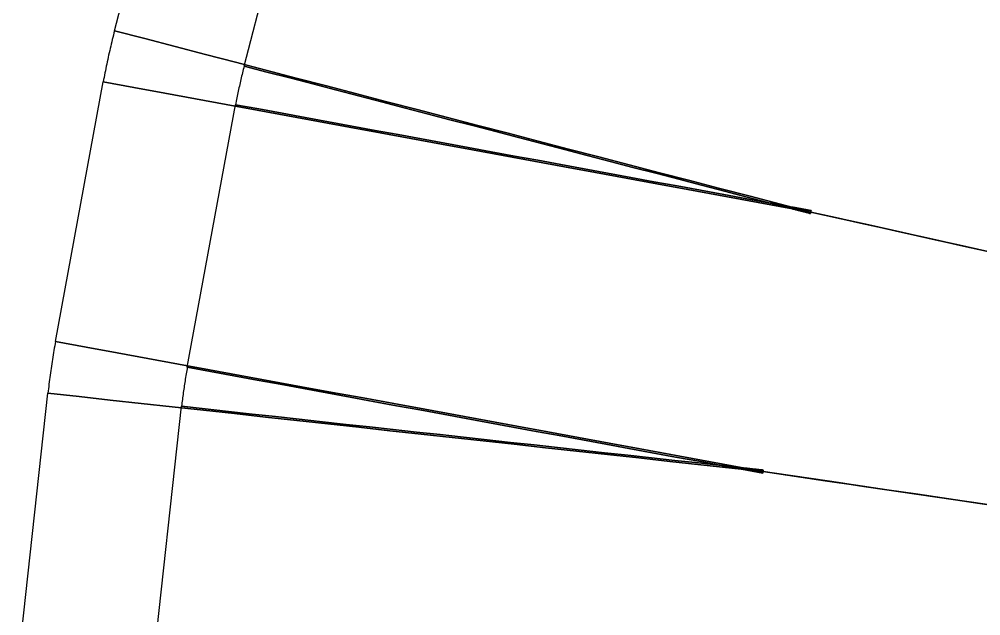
# Model space of a CAD drawing. Header units: millimetres. Extents: x 0 to 262, y -49 to 161.
# Drawn here: x 0.09 to 6.46, y 12.03 to 15.97 of the extents above; entities that cross this region are included whole.
import ezdxf

# ---------------------------------------------------------------- set-up
doc = ezdxf.new("R2010")
doc.units = ezdxf.units.MM
doc.layers.add('FRONT_HIDDEN', color=8, linetype='CONTINUOUS')
doc.layers.add('FRONT_VISIBLE', color=7, linetype='Continuous')

msp = doc.modelspace()

# ---------------------------------------------------------------- linework, layer by layer
at = {"layer": 'FRONT_HIDDEN'}
for points in [[(1.5806, 15.6621), (2.0253, 17.3706)], [(5.3318, 14.6962), (5.1314, 14.7483), (4.931, 14.8005), (4.7306, 14.8526), (4.5302, 14.9048), (4.3298, 14.9569), (4.1294, 15.0091), (3.929, 15.0612), (3.7286, 15.1134), (3.5282, 15.1655), (3.3279, 15.2177), (3.1275, 15.2698), (2.9271, 15.322), (2.7267, 15.3741), (2.5263, 15.4263), (2.3259, 15.4784), (2.1255, 15.5306), (1.9251, 15.5827), (1.7247, 15.6349), (1.5243, 15.687), (1.324, 15.7392), (1.1236, 15.7914), (0.9232, 15.8435), (0.7228, 15.8957)], [(1.5806, 15.6621), (1.5778, 15.651), (1.575, 15.64), (1.5722, 15.629), (1.5695, 15.6179), (1.5668, 15.6069), (1.5642, 15.5958), (1.5615, 15.5847), (1.559, 15.5736), (1.5564, 15.5625), (1.5539, 15.5514), (1.5514, 15.5403), (1.5489, 15.5292), (1.5465, 15.5181), (1.5441, 15.507), (1.5417, 15.4959), (1.5394, 15.4847), (1.5371, 15.4736), (1.5348, 15.4624), (1.5326, 15.4513), (1.5304, 15.4401), (1.5282, 15.4289), (1.5261, 15.4177), (1.524, 15.4066)], [(5.0633, 14.7557), (4.9119, 14.7951), (4.7604, 14.8345), (4.609, 14.8739), (4.4576, 14.9133), (4.3062, 14.9527), (4.1548, 14.9921), (4.0033, 15.0315), (3.8519, 15.071), (3.7005, 15.1104), (3.5491, 15.1498), (3.3977, 15.1892), (3.2462, 15.2286), (3.0948, 15.268), (2.9434, 15.3074), (2.792, 15.3468), (2.6405, 15.3862), (2.4891, 15.4256), (2.3377, 15.465), (2.1863, 15.5044), (2.0349, 15.5439), (1.8834, 15.5833), (1.732, 15.6227), (1.5806, 15.6621)], [(1.5806, 15.6621), (1.732, 15.6227), (1.8834, 15.5833), (2.0349, 15.5439), (2.1863, 15.5044), (2.3377, 15.465), (2.4891, 15.4256), (2.6405, 15.3862), (2.792, 15.3468), (2.9434, 15.3074), (3.0948, 15.268), (3.2462, 15.2286), (3.3977, 15.1892), (3.5491, 15.1498), (3.7005, 15.1104), (3.8519, 15.071), (4.0033, 15.0315), (4.1548, 14.9921), (4.3062, 14.9527), (4.4576, 14.9133), (4.609, 14.8739), (4.7604, 14.8345), (4.9119, 14.7951), (5.0633, 14.7557)], [(5.0633, 14.7557), (4.9119, 14.7951), (4.7604, 14.8345), (4.609, 14.8739), (4.4576, 14.9133), (4.3062, 14.9527), (4.1548, 14.9921), (4.0033, 15.0315), (3.8519, 15.071), (3.7005, 15.1104), (3.5491, 15.1498), (3.3977, 15.1892), (3.2462, 15.2286), (3.0948, 15.268), (2.9434, 15.3074), (2.792, 15.3468), (2.6406, 15.3862), (2.4891, 15.4256), (2.3377, 15.465), (2.1863, 15.5044), (2.0349, 15.5438), (1.8835, 15.5833), (1.732, 15.6227), (1.5806, 15.6621)], [(1.5806, 15.6621), (1.732, 15.6227), (1.8835, 15.5833), (2.0349, 15.5438), (2.1863, 15.5044), (2.3377, 15.465), (2.4891, 15.4256), (2.6406, 15.3862), (2.792, 15.3468), (2.9434, 15.3074), (3.0948, 15.268), (3.2462, 15.2286), (3.3977, 15.1892), (3.5491, 15.1498), (3.7005, 15.1104), (3.8519, 15.071), (4.0033, 15.0315), (4.1548, 14.9921), (4.3062, 14.9527), (4.4576, 14.9133), (4.609, 14.8739), (4.7604, 14.8345), (4.9119, 14.7951), (5.0633, 14.7557)], [(5.3318, 14.6962), (5.1281, 14.7336), (4.9245, 14.7711), (4.7208, 14.8085), (4.5171, 14.846), (4.3135, 14.8834), (4.1098, 14.9209), (3.9062, 14.9583), (3.7025, 14.9958), (3.4989, 15.0332), (3.2952, 15.0707), (3.0916, 15.1081), (2.8879, 15.1456), (2.6843, 15.183), (2.4806, 15.2205), (2.277, 15.2579), (2.0733, 15.2954), (1.8697, 15.3328), (1.666, 15.3703), (1.4624, 15.4077), (1.2587, 15.4452), (1.0551, 15.4826), (0.8514, 15.5201), (0.6478, 15.5575)], [(1.2046, 13.6702), (1.5239, 15.4066)], [(5.0633, 14.7557), (4.9094, 14.784), (4.7555, 14.8123), (4.6016, 14.8406), (4.4477, 14.8689), (4.2939, 14.8972), (4.14, 14.9255), (3.9861, 14.9538), (3.8322, 14.9821), (3.6783, 15.0104), (3.5244, 15.0387), (3.3706, 15.067), (3.2167, 15.0953), (3.0628, 15.1236), (2.9089, 15.1519), (2.755, 15.1802), (2.6011, 15.2085), (2.4472, 15.2368), (2.2934, 15.2651), (2.1395, 15.2934), (1.9856, 15.3217), (1.8317, 15.35), (1.6778, 15.3783), (1.5239, 15.4066)], [(1.5239, 15.4066), (1.6778, 15.3783), (1.8317, 15.35), (1.9856, 15.3217), (2.1395, 15.2934), (2.2934, 15.2651), (2.4472, 15.2368), (2.6011, 15.2085), (2.755, 15.1802), (2.9089, 15.1519), (3.0628, 15.1236), (3.2167, 15.0953), (3.3706, 15.067), (3.5244, 15.0387), (3.6783, 15.0104), (3.8322, 14.9821), (3.9861, 14.9538), (4.14, 14.9255), (4.2939, 14.8972), (4.4477, 14.8689), (4.6016, 14.8406), (4.7555, 14.8123), (4.9094, 14.784), (5.0633, 14.7557)], [(5.0633, 14.7557), (4.9094, 14.784), (4.7555, 14.8123), (4.6016, 14.8406), (4.4477, 14.8689), (4.2939, 14.8972), (4.14, 14.9255), (3.9861, 14.9538), (3.8322, 14.9821), (3.6783, 15.0104), (3.5244, 15.0387), (3.3706, 15.067), (3.2167, 15.0953), (3.0628, 15.1236), (2.9089, 15.1519), (2.755, 15.1802), (2.6011, 15.2085), (2.4473, 15.2368), (2.2934, 15.2651), (2.1395, 15.2934), (1.9856, 15.3217), (1.8317, 15.35), (1.6778, 15.3783), (1.524, 15.4066)], [(1.524, 15.4066), (1.6778, 15.3783), (1.8317, 15.35), (1.9856, 15.3217), (2.1395, 15.2934), (2.2934, 15.2651), (2.4473, 15.2368), (2.6011, 15.2085), (2.755, 15.1802), (2.9089, 15.1519), (3.0628, 15.1236), (3.2167, 15.0953), (3.3706, 15.067), (3.5244, 15.0387), (3.6783, 15.0104), (3.8322, 14.9821), (3.9861, 14.9538), (4.14, 14.9255), (4.2939, 14.8972), (4.4477, 14.8689), (4.6016, 14.8406), (4.7555, 14.8123), (4.9094, 14.784), (5.0633, 14.7557)], [(5.0633, 14.7557), (5.0691, 14.7542), (5.0749, 14.7527), (5.0806, 14.7512), (5.0864, 14.7497), (5.0922, 14.7482), (5.098, 14.7467), (5.1038, 14.7451), (5.1096, 14.7436), (5.1154, 14.7421), (5.1212, 14.7406), (5.127, 14.7391), (5.1327, 14.7376), (5.1385, 14.7361), (5.1443, 14.7346), (5.1501, 14.7331), (5.1559, 14.7316), (5.1617, 14.7301), (5.1675, 14.7286), (5.1733, 14.7271), (5.1791, 14.7256), (5.1849, 14.7241), (5.1906, 14.7225), (5.1964, 14.721)], [(5.1964, 14.721), (5.1906, 14.7225), (5.1849, 14.7241), (5.1791, 14.7256), (5.1733, 14.7271), (5.1675, 14.7286), (5.1617, 14.7301), (5.1559, 14.7316), (5.1501, 14.7331), (5.1443, 14.7346), (5.1385, 14.7361), (5.1327, 14.7376), (5.127, 14.7391), (5.1212, 14.7406), (5.1154, 14.7421), (5.1096, 14.7436), (5.1038, 14.7451), (5.098, 14.7467), (5.0922, 14.7482), (5.0864, 14.7497), (5.0806, 14.7512), (5.0749, 14.7527), (5.0691, 14.7542), (5.0633, 14.7557)], [(5.1986, 14.7308), (5.1927, 14.7319), (5.1868, 14.733), (5.1809, 14.7341), (5.1751, 14.7351), (5.1692, 14.7362), (5.1633, 14.7373), (5.1574, 14.7384), (5.1515, 14.7395), (5.1456, 14.7405), (5.1398, 14.7416), (5.1339, 14.7427), (5.128, 14.7438), (5.1221, 14.7449), (5.1162, 14.746), (5.1103, 14.747), (5.1045, 14.7481), (5.0986, 14.7492), (5.0927, 14.7503), (5.0868, 14.7514), (5.0809, 14.7524), (5.075, 14.7535), (5.0692, 14.7546), (5.0633, 14.7557)], [(5.0633, 14.7557), (5.0692, 14.7546), (5.075, 14.7535), (5.0809, 14.7524), (5.0868, 14.7514), (5.0927, 14.7503), (5.0986, 14.7492), (5.1045, 14.7481), (5.1103, 14.747), (5.1162, 14.746), (5.1221, 14.7449), (5.128, 14.7438), (5.1339, 14.7427), (5.1398, 14.7416), (5.1456, 14.7405), (5.1515, 14.7395), (5.1574, 14.7384), (5.1633, 14.7373), (5.1692, 14.7362), (5.1751, 14.7351), (5.1809, 14.7341), (5.1868, 14.733), (5.1927, 14.7319), (5.1986, 14.7308)], [(5.0633, 14.7557), (5.0749, 14.7527), (5.0864, 14.7497), (5.098, 14.7467), (5.1096, 14.7436), (5.1212, 14.7406), (5.1327, 14.7376), (5.1443, 14.7346), (5.1559, 14.7316), (5.1675, 14.7286), (5.1791, 14.7256), (5.1906, 14.7225), (5.2022, 14.7195), (5.2138, 14.7165), (5.2254, 14.7135), (5.237, 14.7105), (5.2485, 14.7075), (5.2601, 14.7045), (5.2717, 14.7014), (5.2833, 14.6984), (5.2948, 14.6954), (5.3064, 14.6924), (5.318, 14.6894), (5.3296, 14.6864)], [(5.0633, 14.7557), (5.075, 14.7531), (5.0866, 14.7505), (5.0983, 14.7479), (5.11, 14.7453), (5.1216, 14.7427), (5.1333, 14.7402), (5.145, 14.7376), (5.1567, 14.735), (5.1683, 14.7324), (5.18, 14.7298), (5.1917, 14.7272), (5.2034, 14.7246), (5.215, 14.722), (5.2267, 14.7194), (5.2384, 14.7169), (5.25, 14.7143), (5.2617, 14.7117), (5.2734, 14.7091), (5.2851, 14.7065), (5.2967, 14.7039), (5.3084, 14.7013), (5.3201, 14.6987), (5.3318, 14.6962)], [(5.3296, 14.6864), (5.318, 14.6894), (5.3064, 14.6924), (5.2948, 14.6954), (5.2833, 14.6984), (5.2717, 14.7014), (5.2601, 14.7045), (5.2485, 14.7075), (5.237, 14.7105), (5.2254, 14.7135), (5.2138, 14.7165), (5.2022, 14.7195), (5.1906, 14.7225), (5.1791, 14.7256), (5.1675, 14.7286), (5.1559, 14.7316), (5.1443, 14.7346), (5.1327, 14.7376), (5.1212, 14.7406), (5.1096, 14.7436), (5.098, 14.7467), (5.0864, 14.7497), (5.0749, 14.7527), (5.0633, 14.7557)], [(5.3318, 14.6962), (5.3201, 14.6987), (5.3084, 14.7013), (5.2967, 14.7039), (5.2851, 14.7065), (5.2734, 14.7091), (5.2617, 14.7117), (5.25, 14.7143), (5.2384, 14.7169), (5.2267, 14.7194), (5.215, 14.722), (5.2034, 14.7246), (5.1917, 14.7272), (5.18, 14.7298), (5.1683, 14.7324), (5.1567, 14.735), (5.145, 14.7376), (5.1333, 14.7402), (5.1216, 14.7427), (5.11, 14.7453), (5.0983, 14.7479), (5.0866, 14.7505), (5.075, 14.7531), (5.0633, 14.7557)], [(5.0633, 14.7557), (5.075, 14.7535), (5.0868, 14.7514), (5.0986, 14.7492), (5.1103, 14.747), (5.1221, 14.7449), (5.1339, 14.7427), (5.1456, 14.7405), (5.1574, 14.7384), (5.1692, 14.7362), (5.1809, 14.7341), (5.1927, 14.7319), (5.2045, 14.7297), (5.2162, 14.7276), (5.228, 14.7254), (5.2398, 14.7232), (5.2515, 14.7211), (5.2633, 14.7189), (5.2751, 14.7167), (5.2868, 14.7146), (5.2986, 14.7124), (5.3104, 14.7102), (5.3222, 14.7081), (5.3339, 14.7059)], [(5.3339, 14.7059), (5.3222, 14.7081), (5.3104, 14.7102), (5.2986, 14.7124), (5.2868, 14.7146), (5.2751, 14.7167), (5.2633, 14.7189), (5.2515, 14.7211), (5.2398, 14.7232), (5.228, 14.7254), (5.2162, 14.7276), (5.2045, 14.7297), (5.1927, 14.7319), (5.1809, 14.7341), (5.1692, 14.7362), (5.1574, 14.7384), (5.1456, 14.7405), (5.1339, 14.7427), (5.1221, 14.7449), (5.1103, 14.747), (5.0986, 14.7492), (5.0868, 14.7514), (5.075, 14.7535), (5.0633, 14.7557)], [(5.1964, 14.721), (5.2022, 14.7195), (5.208, 14.718), (5.2138, 14.7165), (5.2196, 14.715), (5.2254, 14.7135), (5.2312, 14.712), (5.237, 14.7105), (5.2427, 14.709), (5.2485, 14.7075), (5.2543, 14.706), (5.2601, 14.7045), (5.2659, 14.703), (5.2717, 14.7014), (5.2775, 14.6999), (5.2833, 14.6984), (5.2891, 14.6969), (5.2948, 14.6954), (5.3006, 14.6939), (5.3064, 14.6924), (5.3122, 14.6909), (5.318, 14.6894), (5.3238, 14.6879), (5.3296, 14.6864)], [(5.3296, 14.6864), (5.3238, 14.6879), (5.318, 14.6894), (5.3122, 14.6909), (5.3064, 14.6924), (5.3006, 14.6939), (5.2948, 14.6954), (5.2891, 14.6969), (5.2833, 14.6984), (5.2775, 14.6999), (5.2717, 14.7014), (5.2659, 14.703), (5.2601, 14.7045), (5.2543, 14.706), (5.2485, 14.7075), (5.2427, 14.709), (5.237, 14.7105), (5.2312, 14.712), (5.2254, 14.7135), (5.2196, 14.715), (5.2138, 14.7165), (5.208, 14.718), (5.2022, 14.7195), (5.1964, 14.721)], [(5.3339, 14.7059), (5.328, 14.707), (5.3222, 14.7081), (5.3163, 14.7092), (5.3104, 14.7102), (5.3045, 14.7113), (5.2986, 14.7124), (5.2927, 14.7135), (5.2868, 14.7146), (5.281, 14.7157), (5.2751, 14.7167), (5.2692, 14.7178), (5.2633, 14.7189), (5.2574, 14.72), (5.2515, 14.7211), (5.2457, 14.7222), (5.2398, 14.7232), (5.2339, 14.7243), (5.228, 14.7254), (5.2221, 14.7265), (5.2162, 14.7276), (5.2104, 14.7286), (5.2045, 14.7297), (5.1986, 14.7308)], [(5.1986, 14.7308), (5.2045, 14.7297), (5.2104, 14.7286), (5.2162, 14.7276), (5.2221, 14.7265), (5.228, 14.7254), (5.2339, 14.7243), (5.2398, 14.7232), (5.2457, 14.7222), (5.2515, 14.7211), (5.2574, 14.72), (5.2633, 14.7189), (5.2692, 14.7178), (5.2751, 14.7167), (5.281, 14.7157), (5.2868, 14.7146), (5.2927, 14.7135), (5.2986, 14.7124), (5.3045, 14.7113), (5.3104, 14.7102), (5.3163, 14.7092), (5.3222, 14.7081), (5.328, 14.707), (5.3339, 14.7059)], [(5.3318, 14.6962), (5.3318, 14.6966), (5.3319, 14.697), (5.332, 14.6974), (5.3321, 14.6979), (5.3322, 14.6983), (5.3323, 14.6987), (5.3324, 14.6991), (5.3325, 14.6996), (5.3326, 14.7), (5.3327, 14.7004), (5.3328, 14.7008), (5.3329, 14.7012), (5.333, 14.7017), (5.3331, 14.7021), (5.3332, 14.7025), (5.3333, 14.7029), (5.3334, 14.7034), (5.3334, 14.7038), (5.3335, 14.7042), (5.3336, 14.7046), (5.3337, 14.7051), (5.3338, 14.7055), (5.3339, 14.7059)], [(5.3339, 14.7059), (5.3338, 14.7055), (5.3337, 14.7051), (5.3336, 14.7046), (5.3335, 14.7042), (5.3334, 14.7038), (5.3334, 14.7034), (5.3333, 14.7029), (5.3332, 14.7025), (5.3331, 14.7021), (5.333, 14.7017), (5.3329, 14.7012), (5.3328, 14.7008), (5.3327, 14.7004), (5.3326, 14.7), (5.3325, 14.6996), (5.3324, 14.6991), (5.3323, 14.6987), (5.3322, 14.6983), (5.3321, 14.6979), (5.332, 14.6974), (5.3319, 14.697), (5.3318, 14.6966), (5.3318, 14.6962)], [(5.3296, 14.6864), (5.3297, 14.6868), (5.3298, 14.6872), (5.3299, 14.6877), (5.33, 14.6881), (5.3301, 14.6885), (5.3301, 14.6889), (5.3302, 14.6894), (5.3303, 14.6898), (5.3304, 14.6902), (5.3305, 14.6906), (5.3306, 14.6911), (5.3307, 14.6915), (5.3308, 14.6919), (5.3309, 14.6923), (5.331, 14.6928), (5.3311, 14.6932), (5.3312, 14.6936), (5.3313, 14.694), (5.3314, 14.6945), (5.3315, 14.6949), (5.3316, 14.6953), (5.3317, 14.6957), (5.3318, 14.6962)], [(5.3318, 14.6962), (5.3317, 14.6957), (5.3316, 14.6953), (5.3315, 14.6949), (5.3314, 14.6945), (5.3313, 14.694), (5.3312, 14.6936), (5.3311, 14.6932), (5.331, 14.6928), (5.3309, 14.6923), (5.3308, 14.6919), (5.3307, 14.6915), (5.3306, 14.6911), (5.3305, 14.6906), (5.3304, 14.6902), (5.3303, 14.6898), (5.3302, 14.6894), (5.3301, 14.6889), (5.3301, 14.6885), (5.33, 14.6881), (5.3299, 14.6877), (5.3298, 14.6872), (5.3297, 14.6868), (5.3296, 14.6864)], [(9.9844, 13.6644), (9.7821, 13.7092), (9.5798, 13.7541), (9.3775, 13.7989), (9.1752, 13.8438), (8.9729, 13.8887), (8.7706, 13.9335), (8.5684, 13.9784), (8.3661, 14.0232), (8.1638, 14.0681), (7.9615, 14.113), (7.7592, 14.1578), (7.5569, 14.2027), (7.3546, 14.2475), (7.1523, 14.2924), (6.9501, 14.3373), (6.7478, 14.3821), (6.5455, 14.427), (6.3432, 14.4718), (6.1409, 14.5167), (5.9386, 14.5616), (5.7363, 14.6064), (5.534, 14.6513), (5.3318, 14.6962)], [(5.3318, 14.6962), (5.4963, 14.6597), (5.6608, 14.6232), (5.8253, 14.5867), (5.9899, 14.5502), (6.1544, 14.5137), (6.3189, 14.4772), (6.4834, 14.4407), (6.648, 14.4043), (6.8125, 14.3678), (6.977, 14.3313), (7.1416, 14.2948), (7.3061, 14.2583), (7.4706, 14.2218), (7.6351, 14.1853), (7.7997, 14.1489), (7.9642, 14.1124), (8.1287, 14.0759), (8.2932, 14.0394), (8.4578, 14.0029), (8.6223, 13.9664), (8.7868, 13.9299), (8.9514, 13.8934), (9.1159, 13.857)], [(9.1159, 13.857), (8.9514, 13.8934), (8.7868, 13.9299), (8.6223, 13.9664), (8.4578, 14.0029), (8.2932, 14.0394), (8.1287, 14.0759), (7.9642, 14.1124), (7.7997, 14.1489), (7.6351, 14.1853), (7.4706, 14.2218), (7.3061, 14.2583), (7.1416, 14.2948), (6.977, 14.3313), (6.8125, 14.3678), (6.648, 14.4043), (6.4834, 14.4407), (6.3189, 14.4772), (6.1544, 14.5137), (5.9899, 14.5502), (5.8253, 14.5867), (5.6608, 14.6232), (5.4963, 14.6597), (5.3318, 14.6962)], [(5.0161, 12.9794), (4.8124, 13.0169), (4.6088, 13.0543), (4.4051, 13.0918), (4.2015, 13.1292), (3.9978, 13.1667), (3.7942, 13.2041), (3.5905, 13.2416), (3.3869, 13.279), (3.1832, 13.3165), (2.9796, 13.3539), (2.7759, 13.3914), (2.5723, 13.4288), (2.3686, 13.4663), (2.165, 13.5037), (1.9613, 13.5412), (1.7577, 13.5786), (1.554, 13.6161), (1.3504, 13.6535), (1.1467, 13.691), (0.9431, 13.7284), (0.7394, 13.7659), (0.5357, 13.8033), (0.3321, 13.8408)], [(1.2046, 13.6702), (1.2026, 13.659), (1.2006, 13.6478), (1.1987, 13.6366), (1.1968, 13.6253), (1.1949, 13.6141), (1.1931, 13.6029), (1.1912, 13.5916), (1.1895, 13.5804), (1.1877, 13.5692), (1.186, 13.5579), (1.1843, 13.5466), (1.1827, 13.5354), (1.181, 13.5241), (1.1795, 13.5128), (1.1779, 13.5016), (1.1764, 13.4903), (1.1749, 13.479), (1.1735, 13.4677), (1.172, 13.4564), (1.1707, 13.4451), (1.1693, 13.4338), (1.168, 13.4225), (1.1667, 13.4112)], [(4.744, 13.0193), (4.5901, 13.0476), (4.4362, 13.0759), (4.2823, 13.1042), (4.1284, 13.1325), (3.9745, 13.1608), (3.8207, 13.1891), (3.6668, 13.2174), (3.5129, 13.2457), (3.359, 13.274), (3.2051, 13.3023), (3.0512, 13.3306), (2.8974, 13.3589), (2.7435, 13.3872), (2.5896, 13.4155), (2.4357, 13.4438), (2.2818, 13.4721), (2.1279, 13.5004), (1.9741, 13.5287), (1.8202, 13.557), (1.6663, 13.5853), (1.5124, 13.6136), (1.3585, 13.6419), (1.2046, 13.6702)], [(1.2046, 13.6702), (1.3585, 13.6419), (1.5124, 13.6136), (1.6663, 13.5853), (1.8202, 13.557), (1.9741, 13.5287), (2.1279, 13.5004), (2.2818, 13.4721), (2.4357, 13.4438), (2.5896, 13.4155), (2.7435, 13.3872), (2.8974, 13.3589), (3.0512, 13.3306), (3.2051, 13.3023), (3.359, 13.274), (3.5129, 13.2457), (3.6668, 13.2174), (3.8207, 13.1891), (3.9745, 13.1608), (4.1284, 13.1325), (4.2823, 13.1042), (4.4362, 13.0759), (4.5901, 13.0476), (4.744, 13.0193)], [(4.744, 13.0193), (4.5901, 13.0476), (4.4362, 13.0759), (4.2823, 13.1042), (4.1284, 13.1325), (3.9746, 13.1608), (3.8207, 13.1891), (3.6668, 13.2174), (3.5129, 13.2457), (3.359, 13.274), (3.2051, 13.3023), (3.0512, 13.3306), (2.8974, 13.3589), (2.7435, 13.3872), (2.5896, 13.4155), (2.4357, 13.4438), (2.2818, 13.4721), (2.1279, 13.5004), (1.9741, 13.5287), (1.8202, 13.557), (1.6663, 13.5853), (1.5124, 13.6136), (1.3585, 13.6419), (1.2046, 13.6702)], [(1.2046, 13.6702), (1.3585, 13.6419), (1.5124, 13.6136), (1.6663, 13.5853), (1.8202, 13.557), (1.9741, 13.5287), (2.1279, 13.5004), (2.2818, 13.4721), (2.4357, 13.4438), (2.5896, 13.4155), (2.7435, 13.3872), (2.8974, 13.3589), (3.0512, 13.3306), (3.2051, 13.3023), (3.359, 13.274), (3.5129, 13.2457), (3.6668, 13.2174), (3.8207, 13.1891), (3.9746, 13.1608), (4.1284, 13.1325), (4.2823, 13.1042), (4.4362, 13.0759), (4.5901, 13.0476), (4.744, 13.0193)], [(5.0161, 12.9794), (4.8102, 13.002), (4.6044, 13.0245), (4.3986, 13.0471), (4.1927, 13.0696), (3.9869, 13.0922), (3.7811, 13.1147), (3.5752, 13.1373), (3.3694, 13.1598), (3.1636, 13.1824), (2.9577, 13.2049), (2.7519, 13.2275), (2.5461, 13.25), (2.3402, 13.2726), (2.1344, 13.2951), (1.9286, 13.3177), (1.7227, 13.3402), (1.5169, 13.3628), (1.3111, 13.3853), (1.1052, 13.4079), (0.8994, 13.4304), (0.6936, 13.453), (0.4877, 13.4755), (0.2819, 13.4981)], [(0.9744, 11.6562), (1.1667, 13.4112)], [(4.744, 13.0193), (4.5884, 13.0364), (4.4329, 13.0534), (4.2774, 13.0704), (4.1218, 13.0875), (3.9663, 13.1045), (3.8108, 13.1215), (3.6552, 13.1386), (3.4997, 13.1556), (3.3442, 13.1727), (3.1886, 13.1897), (3.0331, 13.2067), (2.8776, 13.2238), (2.722, 13.2408), (2.5665, 13.2579), (2.411, 13.2749), (2.2554, 13.2919), (2.0999, 13.309), (1.9444, 13.326), (1.7888, 13.3431), (1.6333, 13.3601), (1.4778, 13.3771), (1.3222, 13.3942), (1.1667, 13.4112)], [(1.1667, 13.4112), (1.3222, 13.3942), (1.4778, 13.3771), (1.6333, 13.3601), (1.7888, 13.3431), (1.9444, 13.326), (2.0999, 13.309), (2.2554, 13.2919), (2.411, 13.2749), (2.5665, 13.2579), (2.722, 13.2408), (2.8776, 13.2238), (3.0331, 13.2067), (3.1886, 13.1897), (3.3442, 13.1727), (3.4997, 13.1556), (3.6552, 13.1386), (3.8108, 13.1215), (3.9663, 13.1045), (4.1218, 13.0875), (4.2774, 13.0704), (4.4329, 13.0534), (4.5884, 13.0364), (4.744, 13.0193)], [(4.744, 13.0193), (4.5884, 13.0364), (4.4329, 13.0534), (4.2774, 13.0704), (4.1218, 13.0875), (3.9663, 13.1045), (3.8108, 13.1215), (3.6552, 13.1386), (3.4997, 13.1556), (3.3442, 13.1727), (3.1886, 13.1897), (3.0331, 13.2067), (2.8776, 13.2238), (2.722, 13.2408), (2.5665, 13.2579), (2.411, 13.2749), (2.2554, 13.2919), (2.0999, 13.309), (1.9444, 13.326), (1.7888, 13.3431), (1.6333, 13.3601), (1.4778, 13.3771), (1.3222, 13.3942), (1.1667, 13.4112)], [(1.1667, 13.4112), (1.3222, 13.3942), (1.4778, 13.3771), (1.6333, 13.3601), (1.7888, 13.3431), (1.9444, 13.326), (2.0999, 13.309), (2.2554, 13.2919), (2.411, 13.2749), (2.5665, 13.2579), (2.722, 13.2408), (2.8776, 13.2238), (3.0331, 13.2067), (3.1886, 13.1897), (3.3442, 13.1727), (3.4997, 13.1556), (3.6552, 13.1386), (3.8108, 13.1215), (3.9663, 13.1045), (4.1218, 13.0875), (4.2774, 13.0704), (4.4329, 13.0534), (4.5884, 13.0364), (4.744, 13.0193)], [(4.744, 13.0193), (4.7499, 13.0182), (4.7557, 13.0172), (4.7616, 13.0161), (4.7675, 13.015), (4.7734, 13.0139), (4.7793, 13.0128), (4.7852, 13.0117), (4.791, 13.0107), (4.7969, 13.0096), (4.8028, 13.0085), (4.8087, 13.0074), (4.8146, 13.0063), (4.8205, 13.0052), (4.8263, 13.0042), (4.8322, 13.0031), (4.8381, 13.002), (4.844, 13.0009), (4.8499, 12.9998), (4.8558, 12.9988), (4.8616, 12.9977), (4.8675, 12.9966), (4.8734, 12.9955), (4.8793, 12.9944)], [(4.8793, 12.9944), (4.8734, 12.9955), (4.8675, 12.9966), (4.8616, 12.9977), (4.8558, 12.9988), (4.8499, 12.9998), (4.844, 13.0009), (4.8381, 13.002), (4.8322, 13.0031), (4.8263, 13.0042), (4.8205, 13.0052), (4.8146, 13.0063), (4.8087, 13.0074), (4.8028, 13.0085), (4.7969, 13.0096), (4.791, 13.0107), (4.7852, 13.0117), (4.7793, 13.0128), (4.7734, 13.0139), (4.7675, 13.015), (4.7616, 13.0161), (4.7557, 13.0172), (4.7499, 13.0182), (4.744, 13.0193)], [(4.8807, 13.0043), (4.8748, 13.005), (4.8688, 13.0056), (4.8629, 13.0063), (4.857, 13.0069), (4.851, 13.0076), (4.8451, 13.0082), (4.8391, 13.0089), (4.8332, 13.0095), (4.8272, 13.0102), (4.8213, 13.0108), (4.8153, 13.0115), (4.8094, 13.0121), (4.8034, 13.0128), (4.7975, 13.0135), (4.7915, 13.0141), (4.7856, 13.0148), (4.7796, 13.0154), (4.7737, 13.0161), (4.7678, 13.0167), (4.7618, 13.0174), (4.7559, 13.018), (4.7499, 13.0187), (4.744, 13.0193)], [(4.744, 13.0193), (4.7499, 13.0187), (4.7559, 13.018), (4.7618, 13.0174), (4.7678, 13.0167), (4.7737, 13.0161), (4.7796, 13.0154), (4.7856, 13.0148), (4.7915, 13.0141), (4.7975, 13.0135), (4.8034, 13.0128), (4.8094, 13.0121), (4.8153, 13.0115), (4.8213, 13.0108), (4.8272, 13.0102), (4.8332, 13.0095), (4.8391, 13.0089), (4.8451, 13.0082), (4.851, 13.0076), (4.857, 13.0069), (4.8629, 13.0063), (4.8688, 13.0056), (4.8748, 13.005), (4.8807, 13.0043)], [(4.744, 13.0193), (4.7557, 13.0172), (4.7675, 13.015), (4.7793, 13.0128), (4.791, 13.0107), (4.8028, 13.0085), (4.8146, 13.0063), (4.8263, 13.0042), (4.8381, 13.002), (4.8499, 12.9998), (4.8616, 12.9977), (4.8734, 12.9955), (4.8852, 12.9933), (4.8969, 12.9912), (4.9087, 12.989), (4.9205, 12.9869), (4.9322, 12.9847), (4.944, 12.9825), (4.9558, 12.9804), (4.9675, 12.9782), (4.9793, 12.976), (4.9911, 12.9739), (5.0028, 12.9717), (5.0146, 12.9695)], [(4.744, 13.0193), (4.7558, 13.0176), (4.7676, 13.0158), (4.7795, 13.0141), (4.7913, 13.0124), (4.8031, 13.0106), (4.815, 13.0089), (4.8268, 13.0072), (4.8386, 13.0054), (4.8504, 13.0037), (4.8623, 13.002), (4.8741, 13.0002), (4.8859, 12.9985), (4.8978, 12.9968), (4.9096, 12.995), (4.9214, 12.9933), (4.9332, 12.9916), (4.9451, 12.9898), (4.9569, 12.9881), (4.9687, 12.9864), (4.9806, 12.9846), (4.9924, 12.9829), (5.0042, 12.9812), (5.0161, 12.9794)], [(5.0146, 12.9695), (5.0028, 12.9717), (4.9911, 12.9739), (4.9793, 12.976), (4.9675, 12.9782), (4.9558, 12.9804), (4.944, 12.9825), (4.9322, 12.9847), (4.9205, 12.9869), (4.9087, 12.989), (4.8969, 12.9912), (4.8852, 12.9933), (4.8734, 12.9955), (4.8616, 12.9977), (4.8499, 12.9998), (4.8381, 13.002), (4.8263, 13.0042), (4.8146, 13.0063), (4.8028, 13.0085), (4.791, 13.0107), (4.7793, 13.0128), (4.7675, 13.015), (4.7557, 13.0172), (4.744, 13.0193)], [(5.0161, 12.9794), (5.0042, 12.9812), (4.9924, 12.9829), (4.9806, 12.9846), (4.9687, 12.9864), (4.9569, 12.9881), (4.9451, 12.9898), (4.9332, 12.9916), (4.9214, 12.9933), (4.9096, 12.995), (4.8978, 12.9968), (4.8859, 12.9985), (4.8741, 13.0002), (4.8623, 13.002), (4.8504, 13.0037), (4.8386, 13.0054), (4.8268, 13.0072), (4.815, 13.0089), (4.8031, 13.0106), (4.7913, 13.0124), (4.7795, 13.0141), (4.7676, 13.0158), (4.7558, 13.0176), (4.744, 13.0193)], [(4.744, 13.0193), (4.7559, 13.018), (4.7678, 13.0167), (4.7796, 13.0154), (4.7915, 13.0141), (4.8034, 13.0128), (4.8153, 13.0115), (4.8272, 13.0102), (4.8391, 13.0089), (4.851, 13.0076), (4.8629, 13.0063), (4.8748, 13.005), (4.8867, 13.0037), (4.8986, 13.0024), (4.9105, 13.0011), (4.9224, 12.9998), (4.9343, 12.9985), (4.9462, 12.9972), (4.958, 12.9959), (4.9699, 12.9946), (4.9818, 12.9933), (4.9937, 12.992), (5.0056, 12.9907), (5.0175, 12.9893)], [(5.0175, 12.9893), (5.0056, 12.9907), (4.9937, 12.992), (4.9818, 12.9933), (4.9699, 12.9946), (4.958, 12.9959), (4.9462, 12.9972), (4.9343, 12.9985), (4.9224, 12.9998), (4.9105, 13.0011), (4.8986, 13.0024), (4.8867, 13.0037), (4.8748, 13.005), (4.8629, 13.0063), (4.851, 13.0076), (4.8391, 13.0089), (4.8272, 13.0102), (4.8153, 13.0115), (4.8034, 13.0128), (4.7915, 13.0141), (4.7796, 13.0154), (4.7678, 13.0167), (4.7559, 13.018), (4.744, 13.0193)], [(4.8793, 12.9944), (4.8852, 12.9933), (4.8911, 12.9923), (4.8969, 12.9912), (4.9028, 12.9901), (4.9087, 12.989), (4.9146, 12.9879), (4.9205, 12.9869), (4.9264, 12.9858), (4.9322, 12.9847), (4.9381, 12.9836), (4.944, 12.9825), (4.9499, 12.9814), (4.9558, 12.9804), (4.9617, 12.9793), (4.9675, 12.9782), (4.9734, 12.9771), (4.9793, 12.976), (4.9852, 12.975), (4.9911, 12.9739), (4.997, 12.9728), (5.0028, 12.9717), (5.0087, 12.9706), (5.0146, 12.9695)], [(5.0146, 12.9695), (5.0087, 12.9706), (5.0028, 12.9717), (4.997, 12.9728), (4.9911, 12.9739), (4.9852, 12.975), (4.9793, 12.976), (4.9734, 12.9771), (4.9675, 12.9782), (4.9617, 12.9793), (4.9558, 12.9804), (4.9499, 12.9814), (4.944, 12.9825), (4.9381, 12.9836), (4.9322, 12.9847), (4.9264, 12.9858), (4.9205, 12.9869), (4.9146, 12.9879), (4.9087, 12.989), (4.9028, 12.9901), (4.8969, 12.9912), (4.8911, 12.9923), (4.8852, 12.9933), (4.8793, 12.9944)], [(5.0175, 12.9893), (5.0116, 12.99), (5.0056, 12.9907), (4.9997, 12.9913), (4.9937, 12.992), (4.9878, 12.9926), (4.9818, 12.9933), (4.9759, 12.9939), (4.9699, 12.9946), (4.964, 12.9952), (4.958, 12.9959), (4.9521, 12.9965), (4.9462, 12.9972), (4.9402, 12.9978), (4.9343, 12.9985), (4.9283, 12.9991), (4.9224, 12.9998), (4.9164, 13.0004), (4.9105, 13.0011), (4.9045, 13.0017), (4.8986, 13.0024), (4.8926, 13.003), (4.8867, 13.0037), (4.8807, 13.0043)], [(4.8807, 13.0043), (4.8867, 13.0037), (4.8926, 13.003), (4.8986, 13.0024), (4.9045, 13.0017), (4.9105, 13.0011), (4.9164, 13.0004), (4.9224, 12.9998), (4.9283, 12.9991), (4.9343, 12.9985), (4.9402, 12.9978), (4.9462, 12.9972), (4.9521, 12.9965), (4.958, 12.9959), (4.964, 12.9952), (4.9699, 12.9946), (4.9759, 12.9939), (4.9818, 12.9933), (4.9878, 12.9926), (4.9937, 12.992), (4.9997, 12.9913), (5.0056, 12.9907), (5.0116, 12.99), (5.0175, 12.9893)], [(5.0161, 12.9794), (5.0161, 12.9799), (5.0162, 12.9803), (5.0162, 12.9807), (5.0163, 12.9812), (5.0164, 12.9816), (5.0164, 12.982), (5.0165, 12.9825), (5.0166, 12.9829), (5.0166, 12.9833), (5.0167, 12.9838), (5.0168, 12.9842), (5.0168, 12.9846), (5.0169, 12.985), (5.0169, 12.9855), (5.017, 12.9859), (5.0171, 12.9863), (5.0171, 12.9868), (5.0172, 12.9872), (5.0173, 12.9876), (5.0173, 12.9881), (5.0174, 12.9885), (5.0174, 12.9889), (5.0175, 12.9893)], [(5.0175, 12.9893), (5.0174, 12.9889), (5.0174, 12.9885), (5.0173, 12.9881), (5.0173, 12.9876), (5.0172, 12.9872), (5.0171, 12.9868), (5.0171, 12.9863), (5.017, 12.9859), (5.0169, 12.9855), (5.0169, 12.985), (5.0168, 12.9846), (5.0168, 12.9842), (5.0167, 12.9838), (5.0166, 12.9833), (5.0166, 12.9829), (5.0165, 12.9825), (5.0164, 12.982), (5.0164, 12.9816), (5.0163, 12.9812), (5.0162, 12.9807), (5.0162, 12.9803), (5.0161, 12.9799), (5.0161, 12.9794)], [(5.0146, 12.9695), (5.0147, 12.97), (5.0147, 12.9704), (5.0148, 12.9708), (5.0149, 12.9713), (5.0149, 12.9717), (5.015, 12.9721), (5.0151, 12.9726), (5.0151, 12.973), (5.0152, 12.9734), (5.0152, 12.9739), (5.0153, 12.9743), (5.0154, 12.9747), (5.0154, 12.9751), (5.0155, 12.9756), (5.0156, 12.976), (5.0156, 12.9764), (5.0157, 12.9769), (5.0157, 12.9773), (5.0158, 12.9777), (5.0159, 12.9782), (5.0159, 12.9786), (5.016, 12.979), (5.0161, 12.9794)], [(5.0161, 12.9794), (5.016, 12.979), (5.0159, 12.9786), (5.0159, 12.9782), (5.0158, 12.9777), (5.0157, 12.9773), (5.0157, 12.9769), (5.0156, 12.9764), (5.0156, 12.976), (5.0155, 12.9756), (5.0154, 12.9751), (5.0154, 12.9747), (5.0153, 12.9743), (5.0152, 12.9739), (5.0152, 12.9734), (5.0151, 12.973), (5.0151, 12.9726), (5.015, 12.9721), (5.0149, 12.9717), (5.0149, 12.9713), (5.0148, 12.9708), (5.0147, 12.9704), (5.0147, 12.97), (5.0146, 12.9695)], [(9.7314, 12.2885), (9.5263, 12.3186), (9.3213, 12.3486), (9.1163, 12.3787), (8.9113, 12.4087), (8.7063, 12.4387), (8.5013, 12.4688), (8.2963, 12.4988), (8.0913, 12.5289), (7.8862, 12.5589), (7.6812, 12.5889), (7.4762, 12.619), (7.2712, 12.649), (7.0662, 12.6791), (6.8612, 12.7091), (6.6562, 12.7391), (6.4512, 12.7692), (6.2461, 12.7992), (6.0411, 12.8292), (5.8361, 12.8593), (5.6311, 12.8893), (5.4261, 12.9194), (5.2211, 12.9494), (5.0161, 12.9794)], [(5.0161, 12.9794), (5.1828, 12.955), (5.3495, 12.9306), (5.5163, 12.9062), (5.683, 12.8817), (5.8498, 12.8573), (6.0165, 12.8329), (6.1833, 12.8084), (6.35, 12.784), (6.5168, 12.7596), (6.6835, 12.7351), (6.8502, 12.7107), (7.017, 12.6863), (7.1837, 12.6618), (7.3505, 12.6374), (7.5172, 12.613), (7.684, 12.5885), (7.8507, 12.5641), (8.0175, 12.5397), (8.1842, 12.5152), (8.3509, 12.4908), (8.5177, 12.4664), (8.6844, 12.4419), (8.8512, 12.4175)], [(8.8512, 12.4175), (8.6844, 12.4419), (8.5177, 12.4664), (8.3509, 12.4908), (8.1842, 12.5152), (8.0175, 12.5397), (7.8507, 12.5641), (7.684, 12.5885), (7.5172, 12.613), (7.3505, 12.6374), (7.1837, 12.6618), (7.017, 12.6863), (6.8502, 12.7107), (6.6835, 12.7351), (6.5168, 12.7596), (6.35, 12.784), (6.1833, 12.8084), (6.0165, 12.8329), (5.8498, 12.8573), (5.683, 12.8817), (5.5163, 12.9062), (5.3495, 12.9306), (5.1828, 12.955), (5.0161, 12.9794)]]:
    msp.add_lwpolyline(points, dxfattribs=at)
at = {"layer": 'FRONT_VISIBLE'}
for points in [[(0.7228, 15.8957), (1.1624, 17.5849)], [(0.7228, 15.8957), (0.719, 15.8811), (0.7153, 15.8665), (0.7116, 15.8519), (0.708, 15.8373), (0.7044, 15.8226), (0.7009, 15.808), (0.6974, 15.7933), (0.6939, 15.7787), (0.6905, 15.764), (0.6872, 15.7493), (0.6838, 15.7346), (0.6806, 15.7199), (0.6774, 15.7052), (0.6742, 15.6905), (0.6711, 15.6757), (0.668, 15.661), (0.665, 15.6462), (0.662, 15.6315), (0.6591, 15.6167), (0.6562, 15.6019), (0.6533, 15.5871), (0.6505, 15.5723), (0.6478, 15.5575)], [(0.7228, 15.8957), (0.9232, 15.8435), (1.1236, 15.7914), (1.324, 15.7392), (1.5243, 15.687), (1.7247, 15.6349), (1.9251, 15.5827), (2.1255, 15.5306), (2.3259, 15.4784), (2.5263, 15.4263), (2.7267, 15.3741), (2.9271, 15.322), (3.1275, 15.2698), (3.3279, 15.2177), (3.5282, 15.1655), (3.7286, 15.1134), (3.929, 15.0612), (4.1294, 15.0091), (4.3298, 14.9569), (4.5302, 14.9048), (4.7306, 14.8526), (4.931, 14.8005), (5.1314, 14.7483), (5.3318, 14.6962)], [(0.3321, 13.8408), (0.6478, 15.5575)], [(0.6478, 15.5575), (0.8514, 15.5201), (1.0551, 15.4826), (1.2587, 15.4452), (1.4624, 15.4077), (1.666, 15.3703), (1.8697, 15.3328), (2.0733, 15.2954), (2.277, 15.2579), (2.4806, 15.2205), (2.6843, 15.183), (2.8879, 15.1456), (3.0916, 15.1081), (3.2952, 15.0707), (3.4989, 15.0332), (3.7025, 14.9958), (3.9062, 14.9583), (4.1098, 14.9209), (4.3135, 14.8834), (4.5171, 14.846), (4.7208, 14.8085), (4.9245, 14.7711), (5.1281, 14.7336), (5.3318, 14.6962)], [(5.3318, 14.6962), (5.534, 14.6513), (5.7363, 14.6064), (5.9386, 14.5616), (6.1409, 14.5167), (6.3432, 14.4718), (6.5455, 14.427), (6.7478, 14.3821), (6.9501, 14.3373), (7.1523, 14.2924), (7.3546, 14.2475), (7.5569, 14.2027), (7.7592, 14.1578), (7.9615, 14.113), (8.1638, 14.0681), (8.3661, 14.0232), (8.5684, 13.9784), (8.7706, 13.9335), (8.9729, 13.8887), (9.1752, 13.8438), (9.3775, 13.7989), (9.5798, 13.7541), (9.7821, 13.7092), (9.9844, 13.6644)], [(0.3321, 13.8408), (0.3294, 13.826), (0.3267, 13.8112), (0.3241, 13.7963), (0.3216, 13.7815), (0.3191, 13.7666), (0.3166, 13.7518), (0.3142, 13.7369), (0.3118, 13.722), (0.3095, 13.7071), (0.3072, 13.6922), (0.305, 13.6774), (0.3028, 13.6624), (0.3007, 13.6475), (0.2986, 13.6326), (0.2965, 13.6177), (0.2945, 13.6028), (0.2926, 13.5878), (0.2907, 13.5729), (0.2888, 13.5579), (0.287, 13.543), (0.2853, 13.528), (0.2835, 13.5131), (0.2819, 13.4981)], [(0.3321, 13.8408), (0.5357, 13.8033), (0.7394, 13.7659), (0.9431, 13.7284), (1.1467, 13.691), (1.3504, 13.6535), (1.554, 13.6161), (1.7577, 13.5786), (1.9613, 13.5412), (2.165, 13.5037), (2.3686, 13.4663), (2.5723, 13.4288), (2.7759, 13.3914), (2.9796, 13.3539), (3.1832, 13.3165), (3.3869, 13.279), (3.5905, 13.2416), (3.7942, 13.2041), (3.9978, 13.1667), (4.2015, 13.1292), (4.4051, 13.0918), (4.6088, 13.0543), (4.8124, 13.0169), (5.0161, 12.9794)], [(0.0918, 11.763), (0.2819, 13.4981)], [(0.2819, 13.4981), (0.4877, 13.4755), (0.6936, 13.453), (0.8994, 13.4304), (1.1052, 13.4079), (1.3111, 13.3853), (1.5169, 13.3628), (1.7227, 13.3402), (1.9286, 13.3177), (2.1344, 13.2951), (2.3402, 13.2726), (2.5461, 13.25), (2.7519, 13.2275), (2.9577, 13.2049), (3.1636, 13.1824), (3.3694, 13.1598), (3.5752, 13.1373), (3.7811, 13.1147), (3.9869, 13.0922), (4.1927, 13.0696), (4.3986, 13.0471), (4.6044, 13.0245), (4.8102, 13.002), (5.0161, 12.9794)], [(5.0161, 12.9794), (5.2211, 12.9494), (5.4261, 12.9194), (5.6311, 12.8893), (5.8361, 12.8593), (6.0411, 12.8292), (6.2461, 12.7992), (6.4512, 12.7692), (6.6562, 12.7391), (6.8612, 12.7091), (7.0662, 12.6791), (7.2712, 12.649), (7.4762, 12.619), (7.6812, 12.5889), (7.8862, 12.5589), (8.0913, 12.5289), (8.2963, 12.4988), (8.5013, 12.4688), (8.7063, 12.4387), (8.9113, 12.4087), (9.1163, 12.3787), (9.3213, 12.3486), (9.5263, 12.3186), (9.7314, 12.2885)]]:
    msp.add_lwpolyline(points, dxfattribs=at)

doc.saveas('drawing.dxf')
